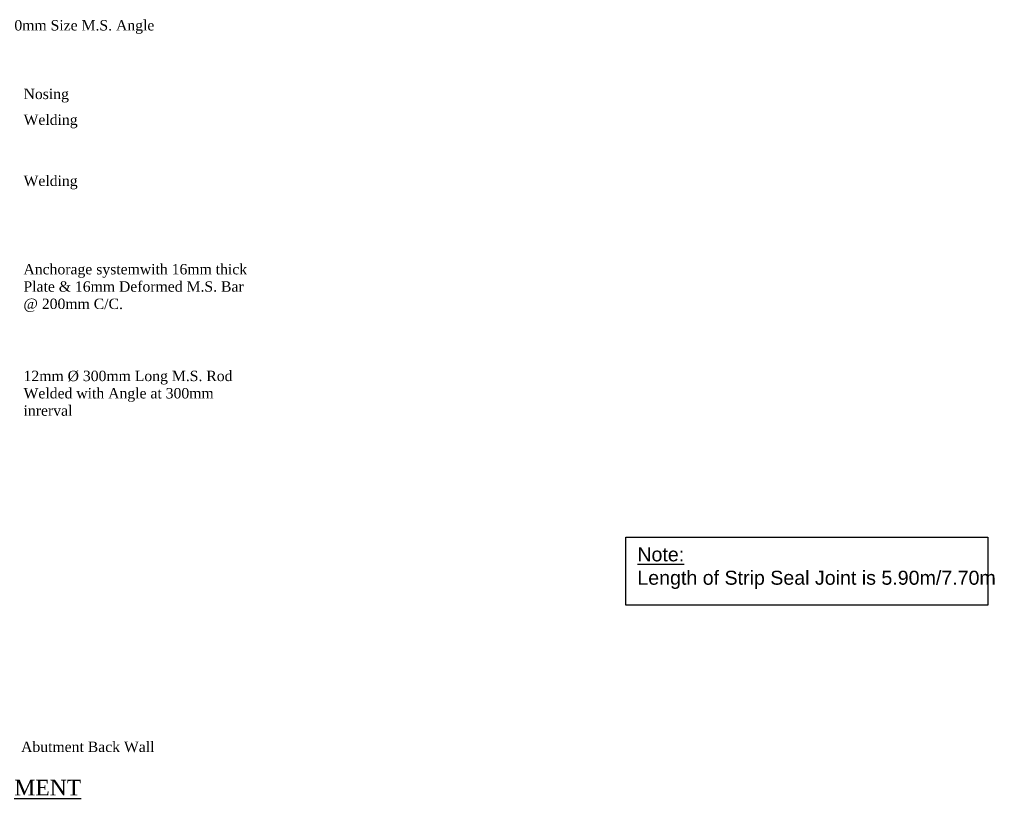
# Model space of a CAD drawing. Extents: x 25837 to 33401, y -1784 to 3293.
# Drawn here: x 28839 to 29599, y 2580 to 3187 of the extents above; entities that cross this region are included whole.
import ezdxf

# ---------------------------------------------------------------- set-up
doc = ezdxf.new("R2010")
doc.units = 0
doc.header["$LTSCALE"] = 200
doc.header["$MEASUREMENT"] = 0
for name, color, linetype in [('DIM', 152, 'CONTINUOUS'), ('hatch', 250, 'CONTINUOUS'), ('Text', 7, 'CONTINUOUS')]:
    doc.layers.add(name, color=color, linetype=linetype)
doc.styles.add('FRAME_TEXT', font='arial.ttf')
doc.styles.get("Standard").update_dxf_attribs({"font": 'times.ttf'})
doc.styles.add('SWISSEL', font='swissl.ttf')

msp = doc.modelspace()

# ---------------------------------------------------------------- linework, layer by layer
at = {"layer": 'hatch'}
msp.add_lwpolyline([(29311.84, 2783.74), (29593.94, 2783.74), (29593.94, 2730.86), (29311.84, 2730.86)], close=True, dxfattribs=at)

# ---------------------------------------------------------------- texts
at = {"layer": 'DIM', "insert": (29320.7, 2775.85), "char_height": 10.935, "width": 279.7325, "attachment_point": 1, "style": 'SWISSEL'}
msp.add_mtext('{\\LNote:} \\PLength of Strip Seal Joint is 5.90m/7.70m', dxfattribs=at)
at = {"layer": 'Text', "color": 7, "char_height": 8.1, "attachment_point": 7}
for s, insert, width in [('\\pt137.7;{\\C256;75x75x10mm Size M.S. Angle}', (28792.4, 3176.2), 171.1242), ('{\\C256;Nosing}', (28842.38, 3122.71), 180.5033), ('{\\C256;Welding}', (28842.38, 3102.58), 180.5033), ('{\\C256;Welding}', (28842.38, 3054.97), 180.5033), ('{\\C256;Anchorage systemwith 16mm thick Plate & 16mm Deformed M.S. Bar @ 200mm C/C.}', (28842.28, 2959.34), 180.5033), ('{\\fTimes New Roman|b0|i0|c0|p18;\\C256;12mm %%C 300mm Long M.S. Rod Welded with Angle at 300mm inrerval}', (28842.38, 2878.34), 180.5033)]:
    msp.add_mtext(s, dxfattribs=dict(at, insert=insert, width=width))
at = {"layer": 'Text', "color": 7, "insert": (28840.42, 2616.08), "char_height": 8.1, "width": 172.6786, "attachment_point": 7, "style": 'FRAME_TEXT'}
msp.add_mtext('{\\fTimes New Roman|b0|i0|c0|p18;\\C256;Abutment Back Wall}', dxfattribs=at)
at = {"layer": 'Text', "insert": (28409.1, 2594.58), "char_height": 12.15, "width": 505.2047, "attachment_point": 1}
msp.add_mtext('{\\LTYPICAL DETAIL OF EXPANSION JOINT ON ABUTMENT}', dxfattribs=at)

doc.saveas('drawing.dxf')
